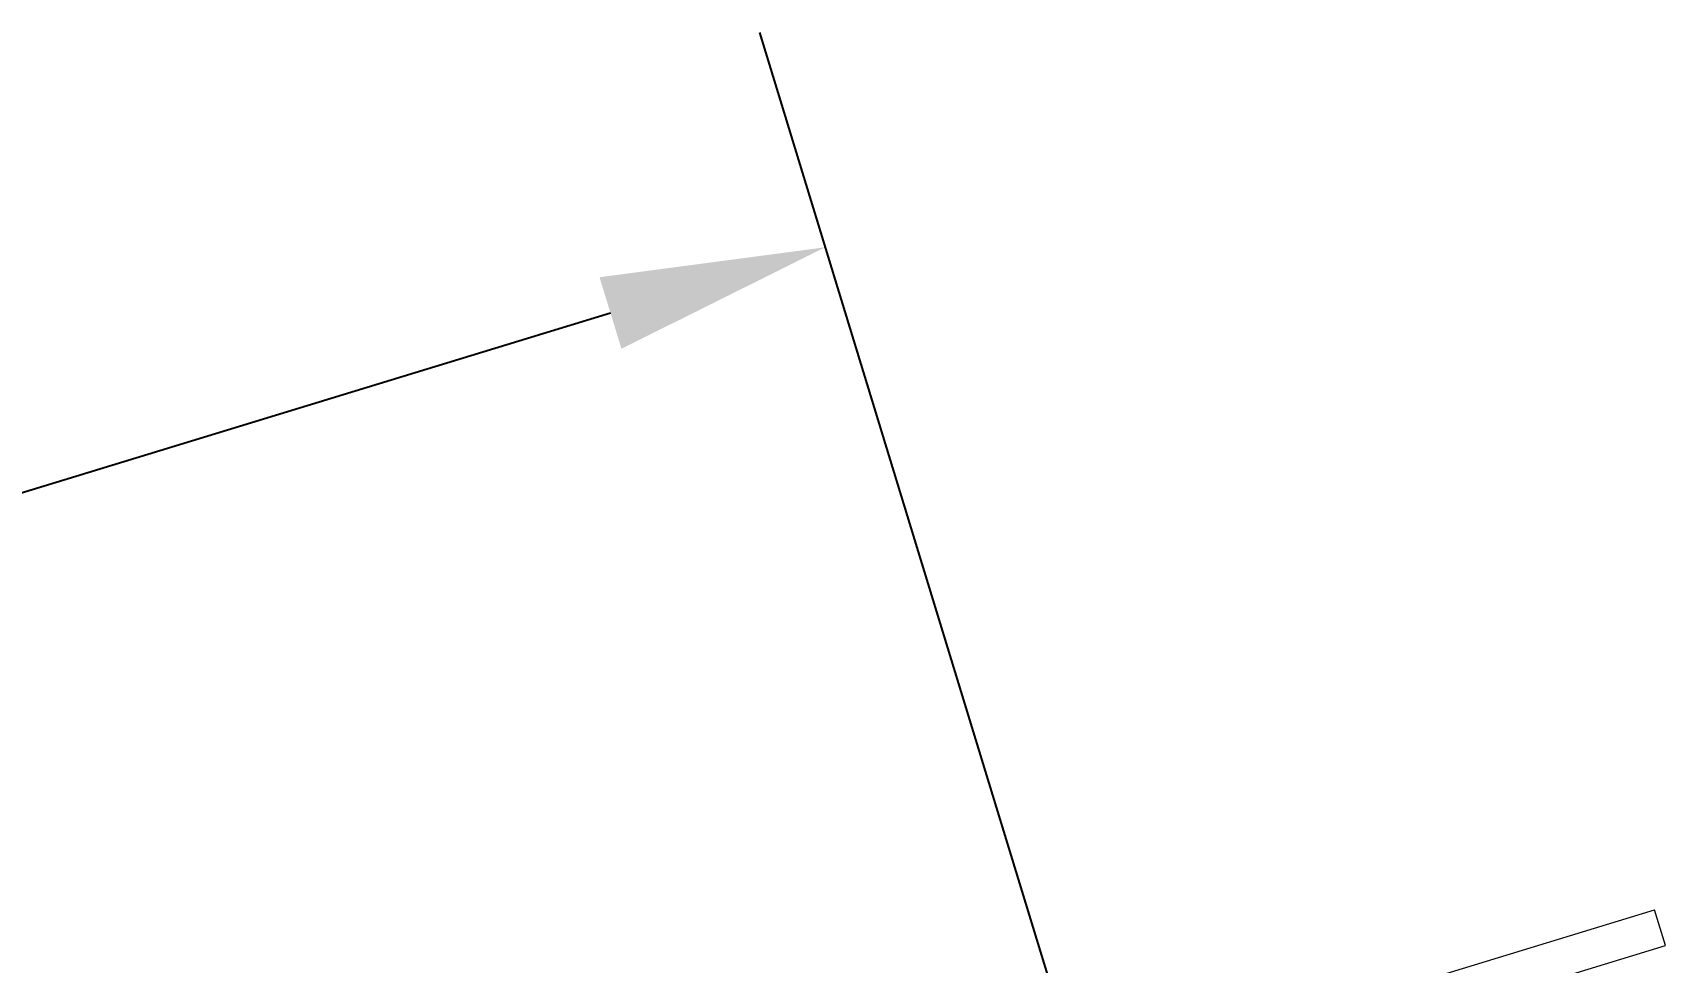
# Model space of a CAD drawing. Header units: millimetres. Extents: x -1970 to 34302, y -65268 to 6837.
# Drawn here: x 24566 to 25656, y 3578 to 4199 of the extents above; entities that cross this region are included whole.
import ezdxf

# ---------------------------------------------------------------- set-up
doc = ezdxf.new("R2010")
doc.units = ezdxf.units.MM
doc.layers.add('COTAS_P', color=1, linetype='Continuous', lineweight=0)
doc.layers.add('lateral_C02', color=7, linetype='Continuous', lineweight=0)
doc.dimstyles.new('R19_100', dxfattribs={"dimtxt": 250, "dimasz": 150, "dimexe": 150, "dimexo": 80, "dimgap": 100, "dimtad": 1, "dimtih": 1, "dimtoh": 1, "dimdsep": 46, "dimcen": 0.09, "dimadec": 0, "dimazin": 0, "dimtfac": 1, "dimtdec": 4, "dimtofl": 0, "dimtmove": 0, "dimatfit": 3, "dimfxl": 1, "dimtolj": 1, "dimtzin": 0, "dimarcsym": 0})

# ---------------------------------------------------------------- blocks, each defined once
blk = doc.blocks.new('*D3')
at = {"layer": 'COTAS_P', "color": 0, "lineweight": -2, "transparency": 16777216}
for p, q in [((25334.8, 3271.6), (25051.3, 4199.2)), ((16158.2, 1324.5), (24951.7, 4011.9)), ((16254.4, 496.5), (15970.9, 1424.2))]:
    blk.add_line(p, q, dxfattribs=at)
at = {"layer": 'COTAS_P', "color": 0, "transparency": 16777216}
for points in [[(24944.4, 4035.8), (24959, 3988), (25095.1, 4055.8)], [(16150.9, 1348.5), (16165.5, 1300.6), (16014.7, 1280.7)]]:
    blk.add_solid(points, dxfattribs=at)
at = {"layer": 'Defpoints', "color": 0, "transparency": 16777216}
for p in [(25095.1, 4055.8), (25358.2, 3195.1), (16277.8, 420)]:
    blk.add_point(p, dxfattribs=at)

msp = doc.modelspace()

# ---------------------------------------------------------------- linework, layer by layer
at = {"layer": 'lateral_C02'}
for p, q in [((25113.109, 3449.544), (25648.658, 3613.213)), ((25655.964, 3589.305), (25648.658, 3613.213)), ((25120.416, 3425.636), (25655.964, 3589.305))]:
    msp.add_line(p, q, dxfattribs=at)

# ---------------------------------------------------------------- dimensions: what is measured, and where the dimension line sits
at = {"layer": 'COTAS_P'}
dim = msp.add_aligned_dim(p1=(16277.765, 420), p2=(25358.187, 3195.061), distance=900, text='<> P', dimstyle='R19_100', dxfattribs=at)
dim.commit()
dim.dimension.update_dxf_attribs({"geometry": '*D3', "text_midpoint": (20554.937, 2668.234)})

doc.saveas('drawing.dxf')
